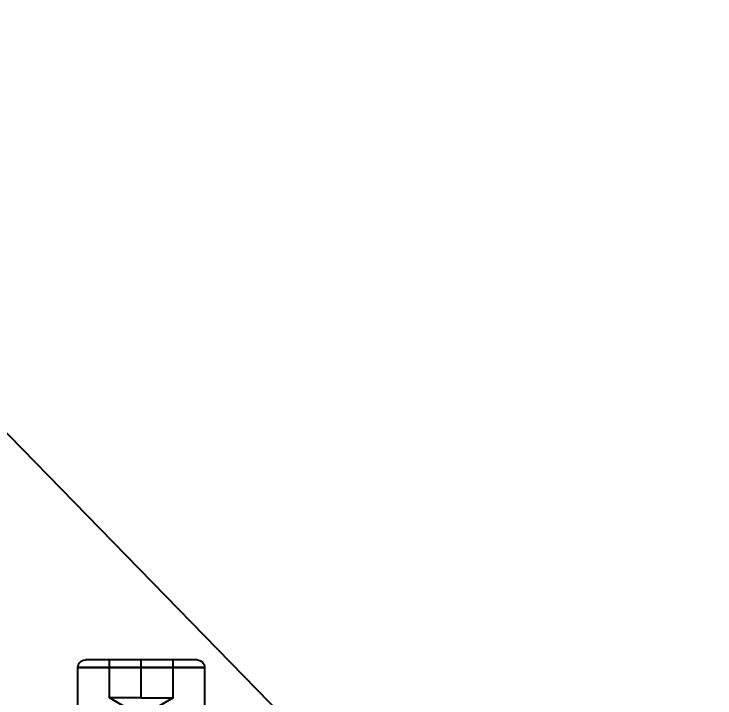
# Model space of a CAD drawing. Header units: metres. Extents: x 0 to 63075, y 0 to 44550.
# Drawn here: x 40859.1 to 40914.4, y 16493.3 to 16547.3 of the extents above; entities that cross this region are included whole.
import ezdxf

# ---------------------------------------------------------------- set-up
doc = ezdxf.new("R2010")
doc.units = ezdxf.units.M
doc.header["$LTSCALE"] = 75
doc.linetypes.add('HIDDEN2', pattern=[4.7625, 3.175, -1.5875])
for name, color, linetype in [('SDM', 7, 'Continuous'), ('SL4', 4, 'Continuous'), ('ST1', 7, 'HIDDEN2')]:
    doc.layers.add(name, color=color, linetype=linetype)
doc.styles.add('ROMANS', font='ROMANS.SHX')
doc.dimstyles.new('75___1-75', dxfattribs={"dimscale": 75, "dimtxt": 2.5, "dimasz": 2, "dimexe": 1.5, "dimexo": 1, "dimgap": 0.5, "dimtad": 1, "dimdec": 0, "dimzin": 12, "dimtxsty": 'ROMANS', "dimcen": 0, "dimclrd": 256, "dimclre": 256, "dimclrt": 3, "dimazin": 3, "dimtfac": 1, "dimtdec": 0, "dimtmove": 0, "dimatfit": 0, "dimfxl": 1, "dimlwd": -1, "dimlwe": -1, "dimarcsym": 0})

# ---------------------------------------------------------------- blocks, each defined once
blk = doc.blocks.new('*D36')
at = {"layer": 'Defpoints', "color": 0, "transparency": 16777216}
for p in [(40691.256, 16728.439), (43023.918, 16728.439), (40843.493, 16285.374)]:
    blk.add_point(p, dxfattribs=at)
at = {"layer": 'SDM', "transparency": 16777216}
for p, q in [((43023.918, 16878.439), (43023.918, 17585.582)), ((40766.256, 16728.439), (43136.418, 16728.439)), ((43023.918, 16285.374), (43023.918, 16728.439)), ((40918.493, 16285.374), (43136.418, 16285.374)), ((43023.918, 16135.374), (43023.918, 15985.374))]:
    blk.add_line(p, q, dxfattribs=at)
for points in [[(42998.918, 16878.439), (43048.918, 16878.439), (43023.918, 16728.439)], [(42998.918, 16135.374), (43048.918, 16135.374), (43023.918, 16285.374)]]:
    blk.add_solid(points, dxfattribs=at)
at = {"layer": 'SDM', "color": 3, "transparency": 16777216, "insert": (42892.668, 17307.01), "char_height": 187.5, "attachment_point": 5, "rotation": 90, "style": 'ROMANS'}
blk.add_mtext('443', dxfattribs=at)
blk = doc.blocks.new('A$C3224c420')
at = {"layer": 'SL4'}
for p, q in [((13.71, 1551.509), (39.131, 1577.531)), ((20.735, 1556.2), (29.535, 1556.2)), ((20.135, 1555.6), (20.135, 1550.2)), ((30.135, 1555.6), (20.135, 1555.6)), ((30.135, 1550.2), (30.135, 1555.6))]:
    blk.add_line(p, q, dxfattribs=at)
for centre, start, end in [((20.735, 1555.6), 90, 180), ((29.535, 1555.6), 0, 90)]:
    blk.add_arc(centre, 0.6, start, end, dxfattribs=at)
at = {"layer": 'ST1'}
for p, q in [((22.625, 1553.2), (22.625, 1556.2)), ((25.135, 1553.2), (25.135, 1556.2)), ((27.645, 1553.2), (27.645, 1556.2)), ((20.135, 1555.6), (30.135, 1555.6)), ((23.88, 1553.2), (22.625, 1553.2)), ((22.625, 1553.2), (25.135, 1551.751)), ((25.135, 1553.2), (23.88, 1553.2)), ((25.135, 1553.2), (26.39, 1553.2)), ((25.135, 1551.751), (27.645, 1553.2)), ((26.39, 1553.2), (27.645, 1553.2))]:
    blk.add_line(p, q, dxfattribs=at)

msp = doc.modelspace()

# ---------------------------------------------------------------- block references
at = {"layer": 'SDM', "xscale": -1}
msp.add_blockref('A$C3224c420', (40894.255, 14940.137), dxfattribs=at)

# ---------------------------------------------------------------- dimensions: what is measured, and where the dimension line sits
at = {"layer": 'SDM'}
dim = msp.add_linear_dim(base=(43023.918, 16728.439), p1=(40843.493, 16285.374), p2=(40691.256, 16728.439), angle=90, dimstyle='75___1-75', dxfattribs=at)
dim.commit()
dim.dimension.update_dxf_attribs({"geometry": '*D36', "text_midpoint": (42892.668, 17307.01)})

doc.saveas('drawing.dxf')
